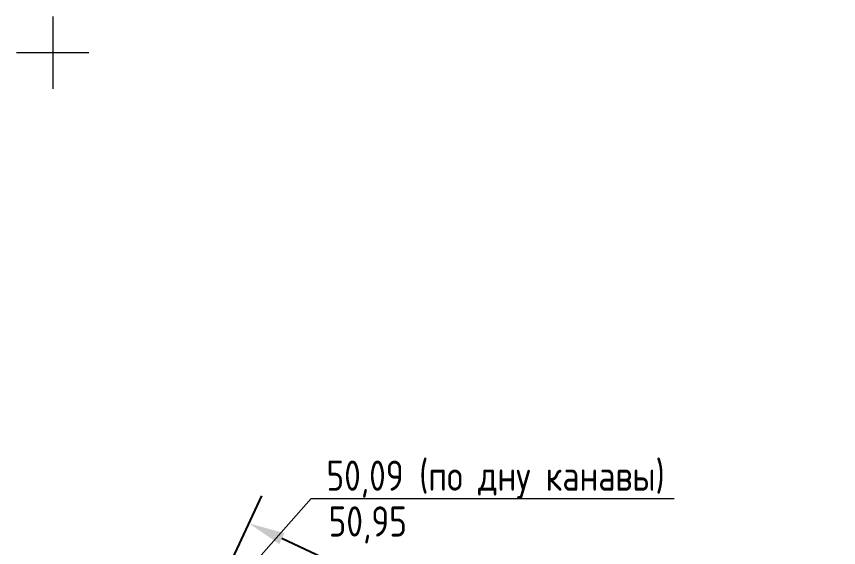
# Model space of a CAD drawing. Extents: x 1098675 to 1099684, y 381052 to 381453.
# Drawn here: x 1099248.5 to 1099282.53, y 381429.5 to 381451.5 of the extents above; entities that cross this region are included whole.
import ezdxf

# ---------------------------------------------------------------- set-up
doc = ezdxf.new("R2010")
doc.units = 0
doc.header["$MEASUREMENT"] = 0
doc.header["$PDMODE"] = 34
doc.header["$PDSIZE"] = -1
doc.layers.get('Defpoints').update_dxf_attribs({"color": 252, "linetype": 'CONTINUOUS'})
for name, color, linetype, lineweight in [('ГП-ВП вар.1', 7, 'CONTINUOUS', 0), ('ГП_ТЕКСТ_размеры', 7, 'CONTINUOUS', 5), ('Съемка', 253, 'CONTINUOUS', 20)]:
    doc.layers.add(name, color=color, linetype=linetype, lineweight=lineweight)
doc.styles.add('GOST 2.304', font='GOST2304A.ttf', dxfattribs={"height": 1.25})
doc.styles.add('TOPO_D431', font='GOST2304A.ttf')
doc.dimstyles.new('ISO-25', dxfattribs={"dimtxt": 1.5, "dimasz": 1.5, "dimexe": 1.25, "dimexo": 0, "dimtad": 1, "dimtxsty": 'TOPO_D431', "dimcen": 2.5, "dimazin": 0, "dimtfac": 1, "dimtmove": 0, "dimatfit": 3, "dimfxl": 1, "dimarcsym": 0})

# ---------------------------------------------------------------- blocks, each defined once
blk = doc.blocks.new('*D184')
at = {"layer": 'Defpoints', "color": 0, "linetype": 'Continuous', "lineweight": 60, "transparency": 16777216}
for p in [(1099258.124, 381430.508), (1099254.135, 381421.946), (1099278.01, 381410.822)]:
    blk.add_point(p, dxfattribs=at)
at = {"layer": 'ГП_ТЕКСТ_размеры', "color": 0, "linetype": 'Continuous', "lineweight": -2, "transparency": 16777216}
for p, q in [((1099254.135, 381421.946), (1099258.652, 381431.641)), ((1099280.639, 381420.018), (1099259.484, 381429.874)), ((1099278.01, 381410.822), (1099282.527, 381420.518))]:
    blk.add_line(p, q, dxfattribs=at)
at = {"layer": 'ГП_ТЕКСТ_размеры', "color": 0, "linetype": 'Continuous', "lineweight": 60, "transparency": 16777216}
for points in [[(1099259.589, 381430.101), (1099259.378, 381429.648), (1099258.124, 381430.508)], [(1099280.745, 381420.245), (1099280.534, 381419.791), (1099281.999, 381419.385)]]:
    blk.add_solid(points, dxfattribs=at)
at = {"layer": 'ГП_ТЕКСТ_размеры', "color": 0, "linetype": 'Continuous', "transparency": 16777216, "insert": (1099271.325, 381425.999), "char_height": 1.5, "attachment_point": 5, "rotation": 335.0192, "style": 'TOPO_D431'}
blk.add_mtext('26,34', dxfattribs=at)
blk = doc.blocks.new('Съемка')
at = {"layer": 'Съемка', "color": 8, "linetype": 'Continuous', "lineweight": 20, "flags": 128}
for points in [[(1099250, 381451.5), (1099250, 381448.5)], [(1099250, 381451.5), (1099250, 381448.5)], [(1099248.5, 381450), (1099251.5, 381450)], [(1099248.5, 381450), (1099251.5, 381450)]]:
    blk.add_lwpolyline(points, dxfattribs=at)

msp = doc.modelspace()

# ---------------------------------------------------------------- block references
at = {"layer": 'Съемка', "color": 6, "lineweight": 30}
msp.add_blockref('Съемка', (0, 0), dxfattribs=at)

# ---------------------------------------------------------------- next in the draw order: linework, layer by layer
at = {"layer": 'ГП-ВП вар.1', "color": 0, "linetype": 'ByBlock', "lineweight": 18}
for points in [[(1099260.696, 381431.53), (1099254.191, 381424.144)], [(1099260.696, 381431.53), (1099275.716, 381431.53)]]:
    msp.add_lwpolyline(points, dxfattribs=at)

# ---------------------------------------------------------------- next in the draw order: texts
at = {"layer": 'ГП-ВП вар.1', "color": 1, "lineweight": 20, "insert": (1099261.33, 381433.106), "char_height": 1.25, "width": 14.68412, "attachment_point": 1, "style": 'GOST 2.304'}
msp.add_mtext('50,09 (по дну канавы)', dxfattribs=at)
at = {"layer": 'ГП-ВП вар.1', "lineweight": 20, "insert": (1099261.421, 381431.21), "char_height": 1.25, "width": 4.51737, "attachment_point": 1, "style": 'GOST 2.304'}
msp.add_mtext('50,95', dxfattribs=at)

# ---------------------------------------------------------------- next in the draw order: dimensions: what is measured, and where the dimension line sits
at = {"layer": 'ГП_ТЕКСТ_размеры', "color": 7, "linetype": 'Continuous'}
dim = msp.add_linear_dim(base=(1099258.124, 381430.508), p1=(1099278.01, 381410.822), p2=(1099254.135, 381421.946), angle=155.0192, dimstyle='ISO-25', dxfattribs=at)
dim.commit()
dim.dimension.update_dxf_attribs({"geometry": '*D184', "text_midpoint": (1099270.696, 381424.651), "dimtype": 161})

doc.saveas('drawing.dxf')
